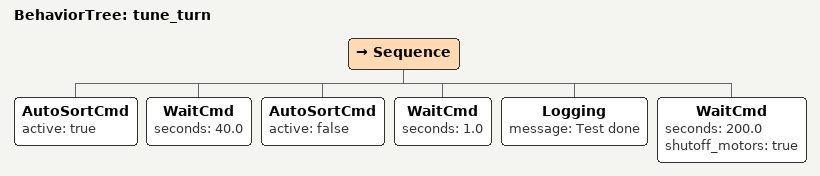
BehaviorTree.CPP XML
<?xml version="1.0" encoding="UTF-8"?>
<root BTCPP_format="4"
  main_tree_to_execute="tune_turn">
  <include path="bt_scoring.xml"/>

  <BehaviorTree ID="tune_turn">
    <Sequence>

      <!-- SECTION 6: AutoSort (constant intake + sorter)-->
      <!-- Feed balls; the wrong-colour ones get kicked -->
      <!-- out by the sorter pneumatic after sort_delay. -->
      <!-- Wrong colour = opposite of color_target_red.  -->
      <!-- Tune sort_delay / sort_fire_duration params.  -->
      <AutoSortCmd active="true"/>
      <WaitCmd seconds="40.0"/>
      <AutoSortCmd active="false"/>
      <WaitCmd seconds="1.0"/>

      <!-- SECTION 1: AdjustSwitcher (switcher_motor)   -->
      <!-- Move up/down for long vs center goal        -->

      <!-- SECTION 2: OuttakeBalls (intake_motor only) -->
      <!-- -1=outtake, 0=stop, 1=intake                -->

      <!-- SECTION 3: ScoreBall (scorer_motor only)    -->
      <!-- -1=reverse, 0=stop, 1=score                -->

      <!-- SECTION 4: Descorer (pneumatic)              -->
      <!-- up=true raises, up=false lowers              -->

      <!-- SECTION 5: ScorePos (pneumatic + both motors)-->
      <!-- active=true = score position up, full dump   -->

      <Logging message="Test done"/>
      <WaitCmd seconds="200.0" shutoff_motors="true"/>
    </Sequence>
  </BehaviorTree>
</root>
